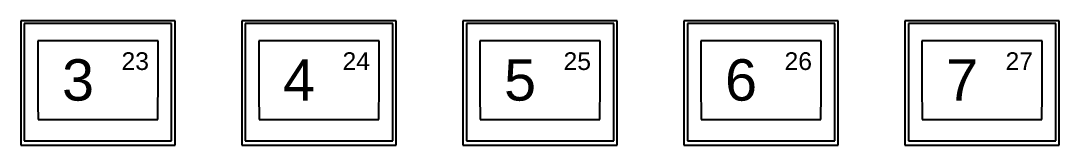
# Model space of a CAD drawing. Header units: inches. Extents: x 1.2 to 43.4, y 1.7 to 28.6.
# Drawn here: x 28.164 to 31.688, y 15.971 to 16.392 of the extents above; entities that cross this region are included whole.
import ezdxf
from ezdxf.enums import TextEntityAlignment as Align

# ---------------------------------------------------------------- set-up
doc = ezdxf.new("R2010")
doc.units = ezdxf.units.IN
doc.header["$MEASUREMENT"] = 0
doc.layers.add('ARTWORK', color=2, linetype='Continuous')
doc.styles.add('Arial', font='arial.ttf')

msp = doc.modelspace()

# ---------------------------------------------------------------- linework, layer by layer
for p, q in [((28.6877, 16.3922), (28.1637, 16.3922)), ((28.1637, 16.3922), (28.1637, 15.9713)), ((28.6877, 15.9713), (28.6877, 16.3922)), ((29.4377, 16.3922), (28.9137, 16.3922)), ((28.9137, 16.3922), (28.9137, 15.9713)), ((29.4377, 15.9713), (29.4377, 16.3922)), ((30.1877, 16.3922), (29.6637, 16.3922)), ((29.6637, 16.3922), (29.6637, 15.9713)), ((30.1877, 15.9713), (30.1877, 16.3922)), ((30.9377, 16.3922), (30.4137, 16.3922)), ((30.4137, 16.3922), (30.4137, 15.9713)), ((30.9377, 15.9713), (30.9377, 16.3922)), ((31.6877, 16.3922), (31.1637, 16.3922)), ((31.1637, 16.3922), (31.1637, 15.9713)), ((31.6877, 15.9713), (31.6877, 16.3922)), ((28.6757, 16.3827), (28.1757, 16.3827)), ((28.1757, 16.3827), (28.1757, 15.9857)), ((28.6757, 15.9857), (28.6757, 16.3827)), ((29.4257, 16.3827), (28.9257, 16.3827)), ((28.9257, 16.3827), (28.9257, 15.9857)), ((29.4257, 15.9857), (29.4257, 16.3827)), ((30.1757, 16.3827), (29.6757, 16.3827)), ((29.6757, 16.3827), (29.6757, 15.9857)), ((30.1757, 15.9857), (30.1757, 16.3827)), ((30.9257, 16.3827), (30.4257, 16.3827)), ((30.4257, 16.3827), (30.4257, 15.9857)), ((30.9257, 15.9857), (30.9257, 16.3827)), ((31.6757, 16.3827), (31.1757, 16.3827)), ((31.1757, 16.3827), (31.1757, 15.9857)), ((31.6757, 15.9857), (31.6757, 16.3827)), ((28.6298, 16.3249), (28.2216, 16.3249)), ((29.3798, 16.3249), (28.9716, 16.3249)), ((30.1298, 16.3249), (29.7216, 16.3249)), ((30.8798, 16.3249), (30.4716, 16.3249)), ((31.6298, 16.3249), (31.2216, 16.3249)), ((28.2223, 16.0586), (28.6291, 16.0586)), ((28.9723, 16.0586), (29.3791, 16.0586)), ((29.7223, 16.0586), (30.1291, 16.0586)), ((30.4723, 16.0586), (30.8791, 16.0586)), ((31.2223, 16.0586), (31.6291, 16.0586)), ((28.1637, 15.9713), (28.6877, 15.9713)), ((28.1757, 15.9857), (28.6757, 15.9857)), ((28.9137, 15.9713), (29.4377, 15.9713)), ((28.9257, 15.9857), (29.4257, 15.9857)), ((29.6637, 15.9713), (30.1877, 15.9713)), ((29.6757, 15.9857), (30.1757, 15.9857)), ((30.4137, 15.9713), (30.9377, 15.9713)), ((30.4257, 15.9857), (30.9257, 15.9857)), ((31.1637, 15.9713), (31.6877, 15.9713)), ((31.1757, 15.9857), (31.6757, 15.9857))]:
    msp.add_line(p, q)
for centre, major_axis, start_param, end_param in [((28.2552, 16.1652), (-0.0041, 1.2708), 1.444754, 1.654753), ((28.5961, 16.1652), (0.0041, 1.2708), 4.628433, 4.838432), ((29.0052, 16.1652), (-0.0041, 1.2708), 1.444754, 1.654753), ((29.3461, 16.1652), (0.0041, 1.2708), 4.628433, 4.838432), ((29.7552, 16.1652), (-0.0041, 1.2708), 1.444754, 1.654753), ((30.0961, 16.1652), (0.0041, 1.2708), 4.628433, 4.838432), ((30.5052, 16.1652), (-0.0041, 1.2708), 1.444754, 1.654753), ((30.8461, 16.1652), (0.0041, 1.2708), 4.628433, 4.838432), ((31.2552, 16.1652), (-0.0041, 1.2708), 1.444754, 1.654753), ((31.5961, 16.1652), (0.0041, 1.2708), 4.628433, 4.838432)]:
    msp.add_ellipse(centre, major_axis=major_axis, ratio=0.026272, start_param=start_param, end_param=end_param)

# ---------------------------------------------------------------- texts
at = {"layer": 'ARTWORK', "style": 'Arial'}
for s, height, p in [('23', 0.06, (28.5521, 16.2258)), ('24', 0.06, (29.3021, 16.2258)), ('25', 0.06, (30.0521, 16.2258)), ('26', 0.06, (30.8021, 16.2258)), ('27', 0.06, (31.5521, 16.2258)), ('3', 0.14, (28.358, 16.1221)), ('4', 0.14, (29.108, 16.1221)), ('5', 0.14, (29.858, 16.1221)), ('6', 0.14, (30.608, 16.1221)), ('7', 0.14, (31.358, 16.1221))]:
    msp.add_text(s, height=height, dxfattribs=at).set_placement(p, align=Align.CENTER)

doc.saveas('drawing.dxf')
